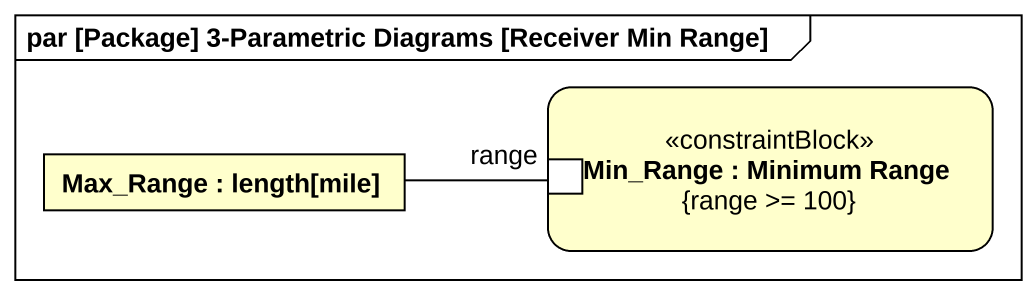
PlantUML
@startuml
mainframe par [Package] 3-Parametric Diagrams [Receiver Min Range]
rectangle "Min_Range : Minimum Range\n{range >= 100}" as Min_Range <<constraintBlock>> {
  port range
}
rectangle "Max_Range : length[mile]" as Max_Range
Max_Range -right- range
@enduml
